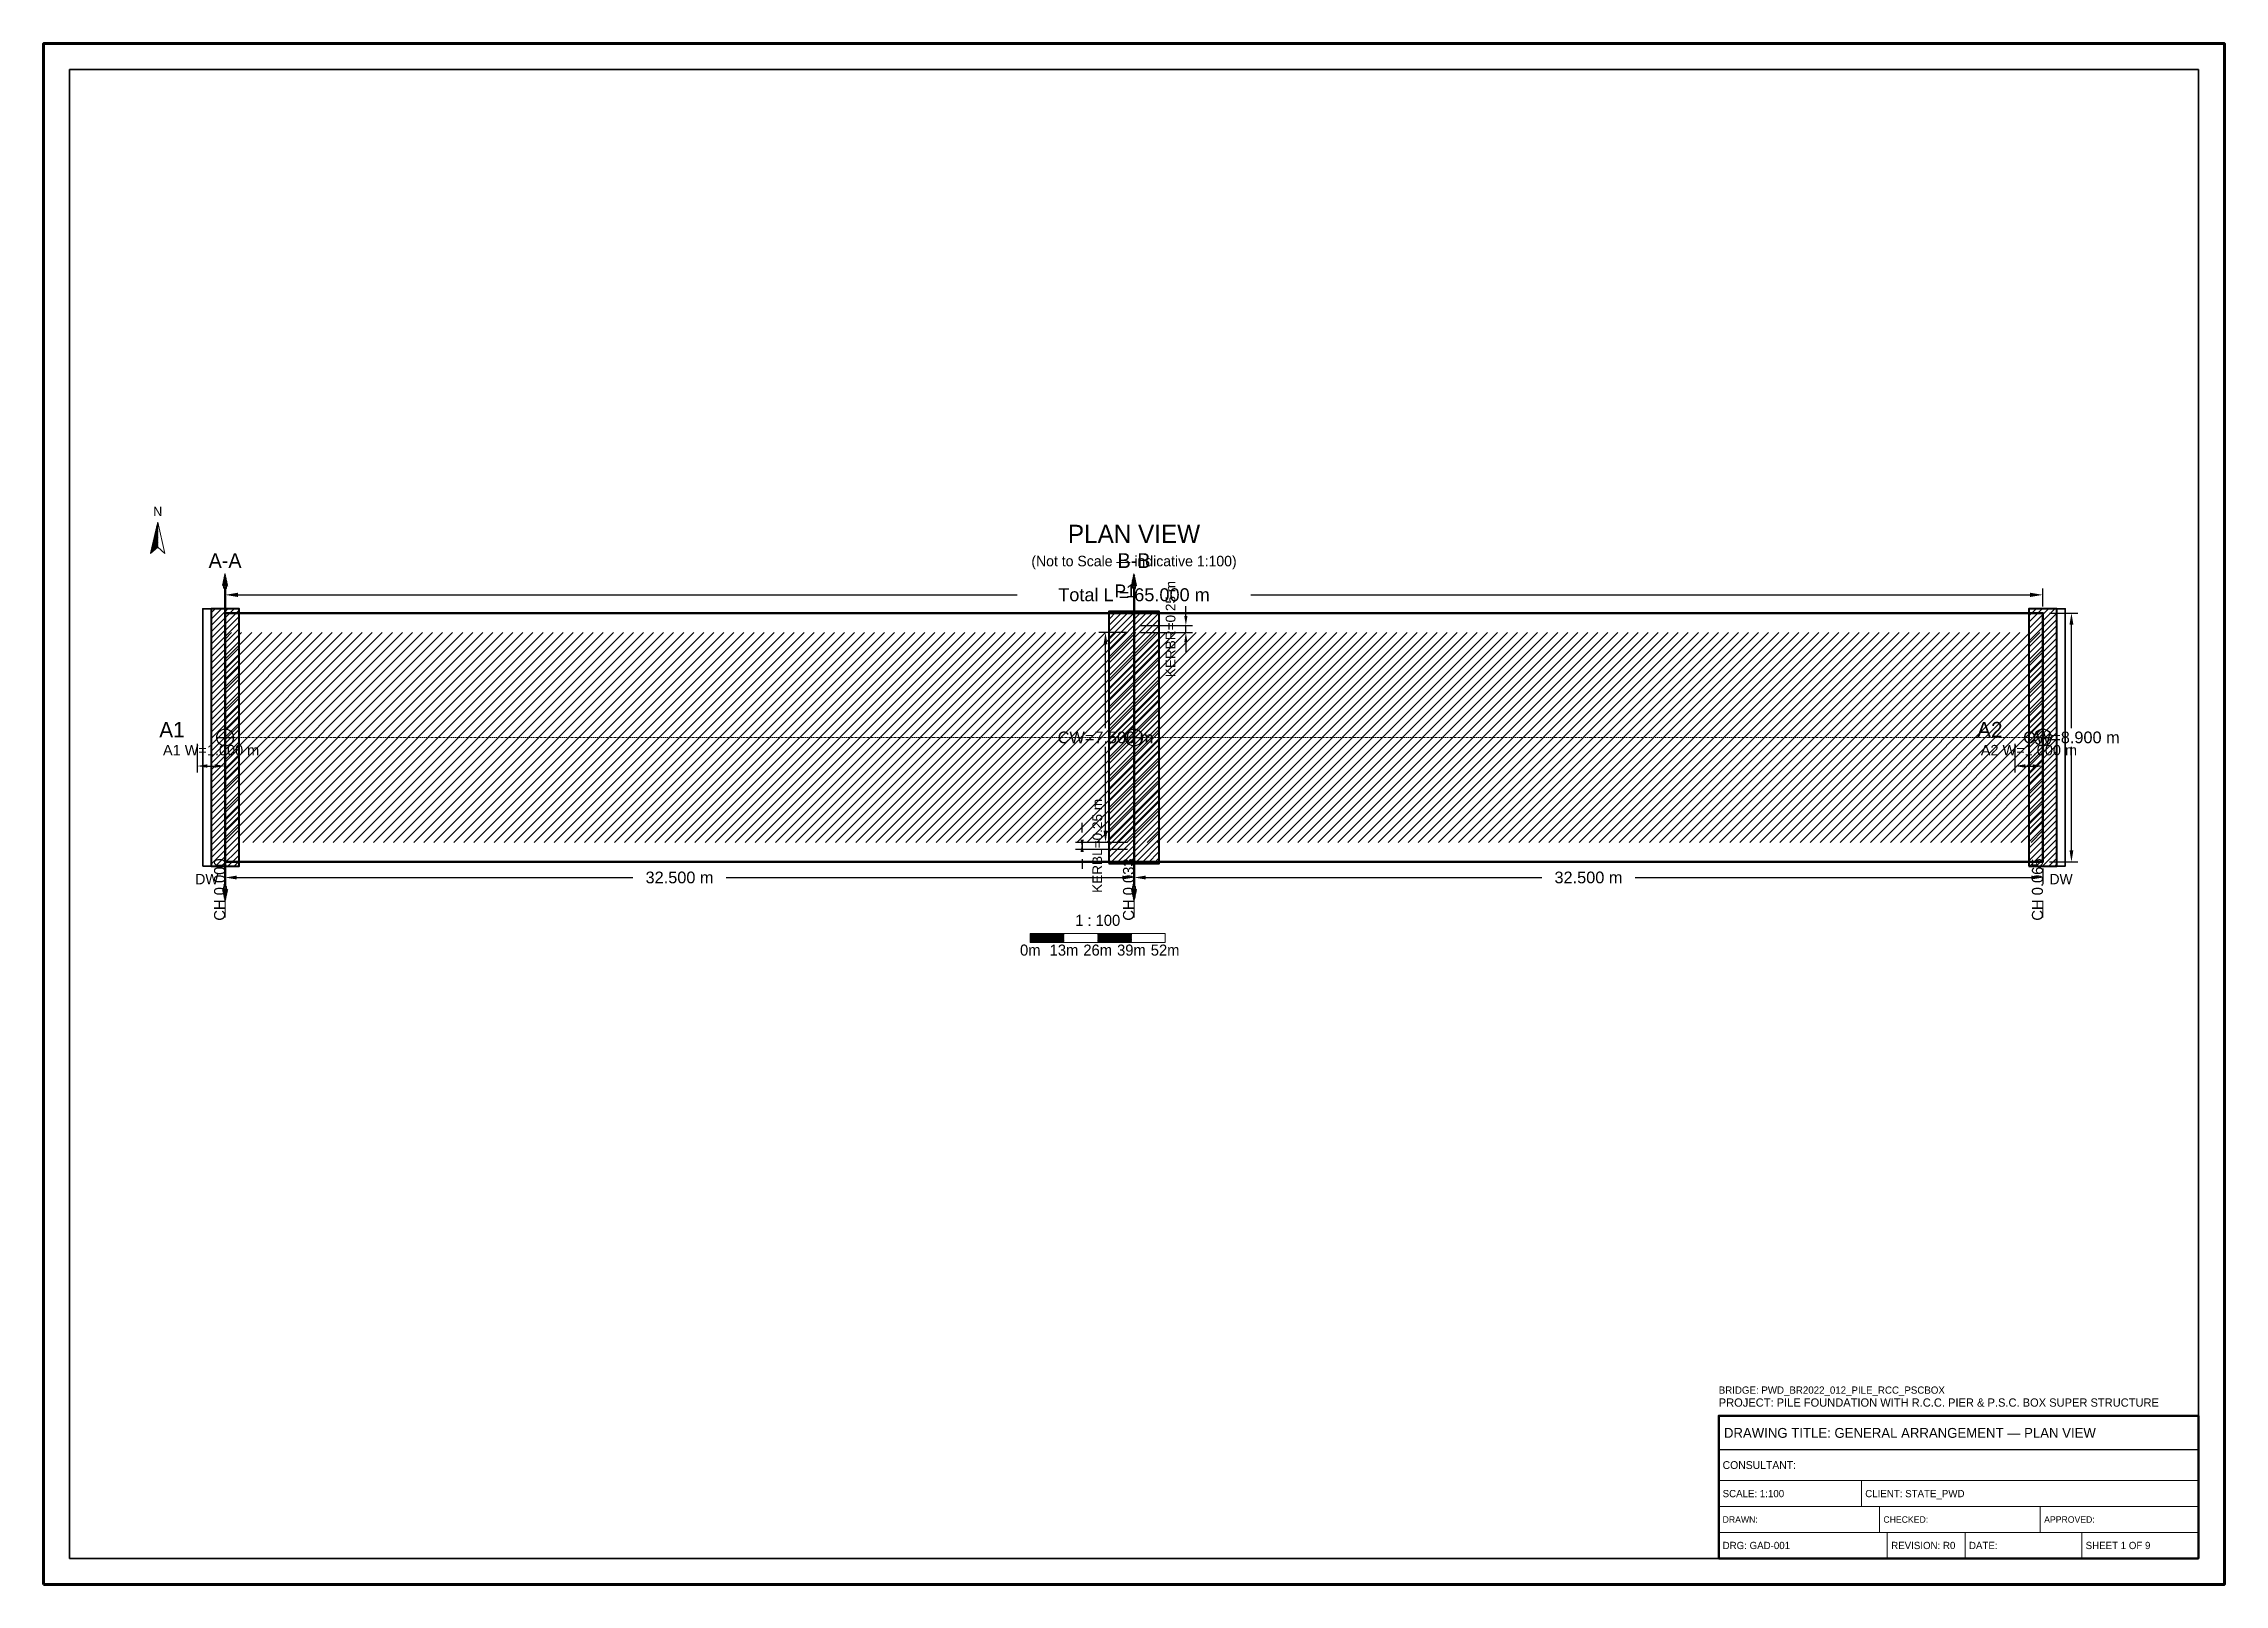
# Model space of a CAD drawing. Header units: metres. Extents: x 0 to 841, y 0 to 594.
import ezdxf
from ezdxf.enums import TextEntityAlignment as Align

# ---------------------------------------------------------------- set-up
doc = ezdxf.new("R2010")
doc.units = ezdxf.units.M
doc.linetypes.add('CENTER', pattern=[1.5, 0.75, -0.25, 0.25, -0.25])
doc.linetypes.add('DASHED', pattern=[0.5, 0.375, -0.125])
for name, color, linetype, lineweight in [('BORDER-INNER', 7, 'Continuous', 35), ('BORDER-OUTER', 7, 'Continuous', 70), ('CIVIL-CHAINAGE', 7, 'Continuous', 18), ('DIM-CHAINAGE', 3, 'Continuous', 18), ('DIM-LINEAR', 3, 'Continuous', 18), ('STRUC-CENTRE', 6, 'CENTER', 18), ('STRUC-HATCHING', 8, 'Continuous', 18), ('STRUC-OUTLINE', 1, 'Continuous', 50), ('STRUC-SECTION', 2, 'Continuous', 35), ('SUB-ABUT', 3, 'Continuous', 35), ('SUB-BEARING', 5, 'Continuous', 25), ('SUB-DIRT-WALL', 3, 'Continuous', 35), ('SUB-PIER', 2, 'Continuous', 35), ('SUPER-DECK', 2, 'Continuous', 50), ('SYM-NORTHARROW', 7, 'Continuous', 18), ('SYM-SCALE', 7, 'Continuous', 13), ('TEXT-GENERAL', 7, 'Continuous', 18), ('TEXT-HEADER', 7, 'Continuous', 25), ('TEXT-SPEC', 7, 'Continuous', 13), ('TEXT-TITLE', 7, 'Continuous', 25), ('TITLEBLK-BOX', 7, 'Continuous', 50), ('TITLEBLK-TEXT', 7, 'Continuous', 18)]:
    doc.layers.add(name, color=color, linetype=linetype, lineweight=lineweight)
doc.styles.add('BRIDGE_STD', font='Arial.ttf')
doc.dimstyles.new('pmb100', dxfattribs={"dimtxt": 2.5, "dimasz": 0.9375, "dimexe": 2.5, "dimexo": 2.5, "dimtad": 0, "dimtih": 1, "dimdec": 0, "dimtxsty": 'BRIDGE_STD', "dimcen": 2.5, "dimazin": 3, "dimtfac": 1, "dimtmove": 0, "dimatfit": 3})

msp = doc.modelspace()

# ---------------------------------------------------------------- hatches: boundary and pattern name
at = {"layer": 'STRUC-HATCHING'}
h = msp.add_hatch(dxfattribs=at)
h.set_pattern_fill('ANSI31', scale=0.86282)
h.paths.add_polyline_path([(69.98, 286.06), (771.02, 286.06), (771.02, 366.94), (69.98, 366.94)])
at = {"layer": 'STRUC-SECTION'}
h = msp.add_hatch(dxfattribs=at)
h.set_pattern_fill('SOLID')
h.paths.add_polyline_path([(68.93, 384.94), (71.03, 384.94), (69.98, 389.74)])
h = msp.add_hatch(dxfattribs=at)
h.set_pattern_fill('SOLID')
h.paths.add_polyline_path([(419.45, 384.94), (421.55, 384.94), (420.5, 389.74)])
h = msp.add_hatch(dxfattribs=at)
h.set_pattern_fill('SOLID')
h.paths.add_polyline_path([(68.93, 268.06), (71.03, 268.06), (69.98, 263.26)])
h = msp.add_hatch(dxfattribs=at)
h.set_pattern_fill('SOLID')
h.paths.add_polyline_path([(419.45, 268.06), (421.55, 268.06), (420.5, 263.26)])
at = {"layer": 'SUB-ABUT'}
h = msp.add_hatch(dxfattribs=at)
h.set_pattern_fill('ANSI31', scale=0.53926)
h.paths.add_polyline_path([(64.59, 276.89), (75.37, 276.89), (75.37, 376.11), (64.59, 376.11)])
h = msp.add_hatch(dxfattribs=at)
h.set_pattern_fill('ANSI31', scale=0.539261)
h.paths.add_polyline_path([(765.63, 276.89), (776.41, 276.89), (776.41, 376.11), (765.63, 376.11)])
at = {"layer": 'SUB-PIER'}
h = msp.add_hatch(dxfattribs=at)
h.set_pattern_fill('ANSI31', scale=0.53926)
h.paths.add_polyline_path([(410.79, 277.97), (430.21, 277.97), (430.21, 375.03), (410.79, 375.03)])
at = {"layer": 'SYM-NORTHARROW'}
h = msp.add_hatch(dxfattribs=at)
h.set_pattern_fill('SOLID')
h.paths.add_polyline_path([(44, 409.49), (41.2, 397.49), (44, 399.89)])
at = {"layer": 'SYM-SCALE'}
h = msp.add_hatch(dxfattribs=at)
h.set_pattern_fill('SOLID')
h.paths.add_polyline_path([(380.5, 247.51), (393.5, 247.51), (393.5, 250.91), (380.5, 250.91)])
h = msp.add_hatch(dxfattribs=at)
h.set_pattern_fill('SOLID')
h.paths.add_polyline_path([(406.5, 247.51), (419.5, 247.51), (419.5, 250.91), (406.5, 250.91)])

# ---------------------------------------------------------------- linework, layer by layer
at = {"layer": 'BORDER-INNER'}
msp.add_lwpolyline([(10, 10), (831, 10), (831, 584), (10, 584), (10, 10)], dxfattribs=at)
at = {"layer": 'BORDER-OUTER'}
msp.add_lwpolyline([(0, 0), (841, 0), (841, 594), (0, 594), (0, 0)], dxfattribs=at)
at = {"layer": 'CIVIL-CHAINAGE'}
for p, q in [((69.98, 263.51), (69.98, 257.13)), ((420.5, 263.51), (420.5, 257.13)), ((771.02, 263.51), (771.02, 257.13))]:
    msp.add_line(p, q, dxfattribs=at)
at = {"layer": 'STRUC-CENTRE'}
msp.add_line((69.98, 326.5), (771.02, 326.5), dxfattribs=at)
at = {"layer": 'STRUC-OUTLINE', "lineweight": 50}
msp.add_lwpolyline([(69.98, 278.51), (69.98, 374.49), (771.02, 374.49), (771.02, 278.51), (69.98, 278.51)], dxfattribs=at)
at = {"layer": 'STRUC-SECTION', "color": 1, "linetype": 'DASHED', "lineweight": 50}
for p, q in [((69.98, 384.49), (69.98, 268.51)), ((420.5, 384.49), (420.5, 268.51))]:
    msp.add_line(p, q, dxfattribs=at)
at = {"layer": 'STRUC-SECTION', "color": 1}
for points in [[(69.53, 384.04), (70.43, 384.04), (70.43, 384.94), (69.53, 384.94), (69.53, 384.04)], [(420.05, 384.04), (420.95, 384.04), (420.95, 384.94), (420.05, 384.94), (420.05, 384.04)], [(69.53, 268.06), (70.43, 268.06), (70.43, 268.96), (69.53, 268.96), (69.53, 268.06)], [(420.05, 268.06), (420.95, 268.06), (420.95, 268.96), (420.05, 268.96), (420.05, 268.06)]]:
    msp.add_lwpolyline(points, dxfattribs=at)
at = {"layer": 'SUB-ABUT', "lineweight": 40}
for points in [[(64.59, 276.89), (75.37, 276.89), (75.37, 376.11), (64.59, 376.11), (64.59, 276.89)], [(765.63, 276.89), (776.41, 276.89), (776.41, 376.11), (765.63, 376.11), (765.63, 276.89)]]:
    msp.add_lwpolyline(points, dxfattribs=at)
at = {"layer": 'SUB-BEARING'}
for p, q in [((69.98, 323.26), (69.98, 329.74)), ((420.5, 323.26), (420.5, 329.74)), ((771.02, 323.26), (771.02, 329.74)), ((66.74, 326.5), (73.22, 326.5)), ((417.26, 326.5), (423.74, 326.5)), ((767.78, 326.5), (774.26, 326.5))]:
    msp.add_line(p, q, dxfattribs=at)
for centre in [(69.98, 326.5), (420.5, 326.5), (771.02, 326.5)]:
    msp.add_circle(centre, 3.24, dxfattribs=at)
at = {"layer": 'SUB-DIRT-WALL', "lineweight": 35}
for points in [[(61.35, 276.89), (64.59, 276.89), (64.59, 376.11), (61.35, 376.11), (61.35, 276.89)], [(776.41, 276.89), (779.65, 276.89), (779.65, 376.11), (776.41, 376.11), (776.41, 276.89)]]:
    msp.add_lwpolyline(points, dxfattribs=at)
at = {"layer": 'SUB-PIER', "lineweight": 40}
msp.add_lwpolyline([(410.79, 277.97), (430.21, 277.97), (430.21, 375.03), (410.79, 375.03), (410.79, 277.97)], dxfattribs=at)
at = {"layer": 'SUPER-DECK', "lineweight": 30}
msp.add_lwpolyline([(69.98, 278.51), (69.98, 374.49), (771.02, 374.49), (771.02, 278.51), (69.98, 278.51)], dxfattribs=at)
at = {"layer": 'SYM-NORTHARROW'}
msp.add_lwpolyline([(44, 409.49), (41.2, 397.49), (44, 399.89), (46.8, 397.49), (44, 409.49)], dxfattribs=at)
at = {"layer": 'SYM-SCALE'}
msp.add_lwpolyline([(380.5, 247.51), (432.5, 247.51), (432.5, 250.91), (380.5, 250.91), (380.5, 247.51)], dxfattribs=at)
at = {"layer": 'TITLEBLK-BOX', "lineweight": 50}
msp.add_lwpolyline([(646, 10), (831, 10), (831, 65), (646, 65), (646, 10)], dxfattribs=at)
at = {"layer": 'TITLEBLK-BOX', "lineweight": 30}
msp.add_lwpolyline([(646, 52), (831, 52), (831, 65), (646, 65), (646, 52)], dxfattribs=at)
at = {"layer": 'TITLEBLK-BOX', "lineweight": 18}
for points in [[(646, 40), (831, 40), (831, 52), (646, 52), (646, 40)], [(646, 30), (701, 30), (701, 40), (646, 40), (646, 30)], [(701, 30), (831, 30), (831, 40), (701, 40), (701, 30)], [(646, 20), (708, 20), (708, 30), (646, 30), (646, 20)], [(708, 20), (770, 20), (770, 30), (708, 30), (708, 20)], [(770, 20), (831, 20), (831, 30), (770, 30), (770, 20)], [(646, 10), (711, 10), (711, 20), (646, 20), (646, 10)], [(711, 10), (741, 10), (741, 20), (711, 20), (711, 10)], [(741, 10), (786, 10), (786, 20), (741, 20), (741, 10)], [(786, 10), (831, 10), (831, 20), (786, 20), (786, 10)]]:
    msp.add_lwpolyline(points, dxfattribs=at)

# ---------------------------------------------------------------- texts
at = {"layer": 'DIM-CHAINAGE'}
for s, p in [('CH 0.000', (69.98, 255.86)), ('CH 0.033', (420.5, 255.86)), ('CH 0.065', (771.02, 255.86))]:
    msp.add_text(s, height=4.25, rotation=90, dxfattribs=at).set_placement(p)
at = {"layer": 'SYM-NORTHARROW'}
msp.add_text('N', height=3.6, dxfattribs=at).set_placement((44, 411.89), align=Align.CENTER)
at = {"layer": 'TEXT-GENERAL'}
for s, height, p in [('P1', 5, (413, 380.49)), ('A1', 6, (44.59, 326.5)), ('A2', 6, (745.63, 326.5))]:
    msp.add_text(s, height=height, dxfattribs=at).set_placement(p)
for s, p in [('1 : 100', (406.5, 253.88)), ('0m', (380.5, 242.41)), ('13m', (393.5, 242.41)), ('26m', (406.5, 242.41)), ('39m', (419.5, 242.41)), ('52m', (432.5, 242.41))]:
    msp.add_text(s, height=4.25, dxfattribs=at).set_placement(p, align=Align.CENTER)
at = {"layer": 'TEXT-HEADER'}
msp.add_text('PLAN VIEW', height=7, dxfattribs=at).set_placement((420.5, 401.49), align=Align.CENTER)
at = {"layer": 'TEXT-HEADER', "color": 1}
for s, p in [('A-A', (69.98, 391.84)), ('B-B', (420.5, 391.84))]:
    msp.add_text(s, height=5.7, dxfattribs=at).set_placement(p, align=Align.CENTER)
at = {"layer": 'TEXT-SPEC', "color": 8}
msp.add_text('(Not to Scale — indicative 1:100)', height=4.05, dxfattribs=at).set_placement((420.5, 392.49), align=Align.CENTER)
at = {"layer": 'TEXT-SPEC'}
for p in [(62.97, 269.89), (778.03, 269.89)]:
    msp.add_text('DW', height=4, dxfattribs=at).set_placement(p, align=Align.CENTER)
at = {"layer": 'TEXT-TITLE'}
for s, height, p in [('PROJECT: PILE FOUNDATION WITH R.C.C. PIER & P.S.C. BOX SUPER STRUCTURE', 3.2, (646, 68.5)), ('DRAWING TITLE: GENERAL ARRANGEMENT — PLAN VIEW', 3.8, (648, 56.5))]:
    msp.add_text(s, height=height, dxfattribs=at).set_placement(p)
at = {"layer": 'TITLEBLK-TEXT'}
for s, height, p in [('BRIDGE: PWD_BR2022_012_PILE_RCC_PSCBOX', 2.8, (646, 73.5)), ('CONSULTANT: ', 3, (647.5, 44.5)), ('SCALE: 1:100', 2.8, (647.5, 33.6)), ('CLIENT: STATE_PWD', 2.8, (702.5, 33.6)), ('DRAWN: ', 2.5, (647.5, 23.75)), ('CHECKED: ', 2.5, (709.5, 23.75)), ('APPROVED: ', 2.5, (771.5, 23.75)), ('DRG: GAD-001', 2.8, (647.5, 13.6)), ('REVISION: R0', 2.8, (712.5, 13.6)), ('DATE: ', 2.8, (742.5, 13.6)), ('SHEET 1 OF 9', 2.8, (787.5, 13.6))]:
    msp.add_text(s, height=height, dxfattribs=at).set_placement(p)

# ---------------------------------------------------------------- dimensions: what is measured, and where the dimension line sits
at = {"layer": 'DIM-LINEAR'}
for base, p1, p2, text, override in [((69.98, 381.49), (69.98, 374.49), (771.02, 374.49), 'Total L = 65.000 m', {"dimtxt": 5, "dimasz": 5, "dimgap": 2, "dimclrt": 3}), ((59.19, 315.5), (59.19, 326.5), (69.98, 326.5), 'A1 W=1.000 m', {"dimtxt": 4, "dimasz": 4, "dimgap": 1.6, "dimclrt": 3}), ((760.23, 315.5), (760.23, 326.5), (771.02, 326.5), 'A2 W=1.000 m', {"dimtxt": 4, "dimasz": 4, "dimgap": 1.6, "dimclrt": 3}), ((69.98, 272.51), (69.98, 278.51), (420.5, 278.51), '32.500 m', {"dimtxt": 4.5, "dimasz": 4.5, "dimgap": 1.8, "dimclrt": 3}), ((420.5, 272.51), (420.5, 278.51), (771.02, 278.51), '32.500 m', {"dimtxt": 4.5, "dimasz": 4.5, "dimgap": 1.8, "dimclrt": 3})]:
    msp.add_linear_dim(base=base, p1=p1, p2=p2, text=text, dimstyle='pmb100', override=override, dxfattribs=at).render()
for base, p1, p2, text, override in [((440.5, 366.94), (420.5, 366.94), (420.5, 369.64), 'KERBR=0.25 m', {"dimtxt": 3.75, "dimasz": 3.75, "dimgap": 1.5, "dimclrt": 3}), ((782.02, 278.51), (771.02, 278.51), (771.02, 374.49), 'OW=8.900 m', {"dimtxt": 4.5, "dimasz": 4.5, "dimgap": 1.8, "dimclrt": 3}), ((409.5, 286.06), (420.5, 286.06), (420.5, 366.94), 'CW=7.500 m', {"dimtxt": 4.5, "dimasz": 4.5, "dimgap": 1.8, "dimclrt": 3}), ((400.5, 286.06), (420.5, 286.06), (420.5, 283.36), 'KERBL=0.25 m', {"dimtxt": 3.75, "dimasz": 3.75, "dimgap": 1.5, "dimclrt": 3})]:
    msp.add_linear_dim(base=base, p1=p1, p2=p2, angle=90, text=text, dimstyle='pmb100', override=override, dxfattribs=at).render()

doc.saveas('drawing.dxf')
